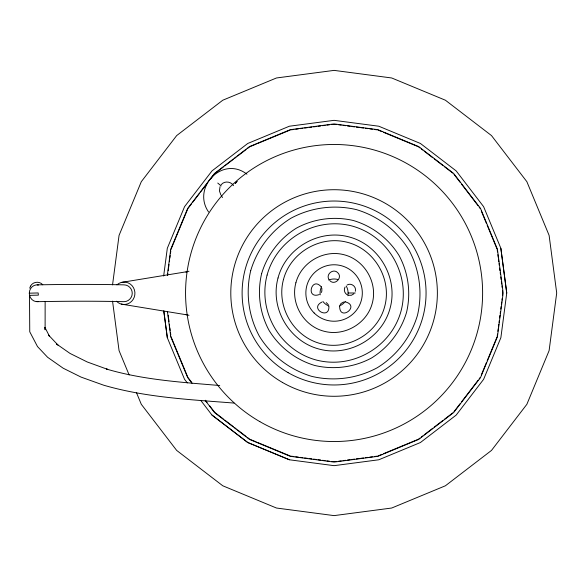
<?xml version="1.0" encoding="UTF-8"?>
<svg xmlns="http://www.w3.org/2000/svg" width="586" height="586" viewBox="0 0 586 586"><rect width="100%" height="100%" fill="white"/><g stroke="black" fill="none" stroke-linecap="round" stroke-linejoin="round"><path stroke-width="0.88" d="M112.541 284.899L119.061 235.382L141.299 181.697L176.672 135.586L222.783 100.213L276.467 77.975L334.086 70.386L391.704 77.975L445.397 100.213L491.5 135.586L526.873 181.697L549.111 235.382L556.7 293L549.111 350.618L526.873 404.303L491.5 450.414L445.397 485.787L391.704 508.025L334.086 515.614L276.467 508.025L222.783 485.787L176.672 450.414L141.299 404.303L136.435 392.561M163.655 276.021L167.303 248.31L184.553 206.668L211.993 170.907L247.753 143.467L289.396 126.217L334.086 120.335L378.776 126.217L420.418 143.467L456.179 170.907L483.618 206.668L500.869 248.31L506.758 293L500.869 337.69L483.618 379.332L456.179 415.093L420.418 442.533L378.776 459.783L334.086 465.665L289.396 459.783L247.753 442.533L211.993 415.093L201.042 400.765M167.347 275.134L170.753 249.233L187.652 208.455L214.52 173.434L249.541 146.566L290.319 129.667L334.086 123.91L377.853 129.667L418.631 146.566L453.652 173.434L480.527 208.455L497.419 249.233L503.176 293L497.419 336.767L480.527 377.545L453.652 412.566L418.631 439.434L377.853 456.333L334.086 462.09L290.319 456.333L249.541 439.434L214.52 412.566L205.195 400.414M167.618 275.164L167.852 273.384M168.204 270.71L168.438 268.923M168.673 267.143L169.024 264.469M169.383 261.788L169.618 260.008M169.852 258.221L170.204 255.547M170.438 253.767L170.79 251.094M339.653 305.973C339.272 322.285 360.925 305.665 345.066 301.812M355.336 291.301C356.757 286.722 351.168 282.43 347.117 284.994M497.265 335.8L497.499 334.02M497.851 331.339L498.203 328.665M498.444 326.885L498.796 324.212M499.03 322.425L499.265 320.645M499.616 317.964L499.968 315.29M500.202 313.51L500.437 311.723M500.788 309.049L501.14 306.375M501.374 304.595L501.726 301.915M501.96 300.135L502.195 298.347M502.546 295.674L502.546 290.326M30.443 286.525L30.501 286.158C32.801 281.595 39.54 280.884 42.793 284.803M220.05 186.634L219.42 190.89L220.885 194.992M29.71 288.158L30.501 286.158M171.024 249.306L187.886 208.594L191.717 203.598M321.289 292.531L321.846 291.176L321.846 288.275M345.059 287.045C343.543 289.638 344.509 293.22 347.117 294.707M481.318 374.915L486.483 362.448M487.171 360.793L497.148 336.694M192.816 202.17L199.387 193.607M200.478 192.179L207.048 183.616M210.337 179.338L214.718 173.632L223.281 167.061M340.21 304.617L341.103 303.453L343.616 302.002M454.003 411.658L460.025 403.805M461.673 401.666L478.095 380.263M479.187 378.834L480.286 377.406M221.12 184.81C224.189 180.642 230.935 181.338 233.543 185.645M224.702 165.963L233.265 159.392M234.693 158.301L236.121 157.202M237.55 156.11L246.113 149.54M247.541 148.441L249.68 146.8L256.324 144.046M353.885 293.813L351.366 295.263L348.465 295.263M419.92 438.101L418.492 439.2L383.596 453.652M421.349 437.01L422.777 435.911M424.205 434.819L432.761 428.249M434.189 427.15L442.752 420.58M444.181 419.488L452.744 412.918M257.986 143.358L290.392 129.938M319.231 294.582C305.335 299.461 311.693 275.742 321.289 286.92M322 302.039C308.719 308.412 329.984 320.689 328.863 306.002M377.78 456.062L381.933 454.34M121.295 282.437L187.425 271.611M291.286 129.821L293.96 129.469M295.747 129.235L298.421 128.883M300.2 128.649L302.874 128.29M304.661 128.056L307.335 127.704M309.122 127.47L311.796 127.118M313.576 126.884L316.25 126.532M318.037 126.298L320.71 125.946M322.498 125.712L325.171 125.36M326.951 125.126L329.625 124.774M331.412 124.54L336.76 124.54M336.76 461.46L331.412 461.46M338.547 461.226L341.22 460.874M343 460.64L345.681 460.288M347.461 460.054L350.135 459.702M351.922 459.468L354.596 459.116M356.376 458.882L359.057 458.53M360.837 458.296L363.51 457.944M365.298 457.71L367.971 457.351M369.751 457.117L372.432 456.765M374.212 456.531L376.886 456.179M37.16 284.862C66.108 284.32 95.086 284.181 124.034 284.862C128.488 284.803 132.253 288.788 132.246 293.19C132.311 297.593 128.62 301.644 124.159 301.68C95.137 300.999 66.086 301.138 37.065 301.68M29.3 293.19L38.149 292.949L38.376 295.132L29.556 295.366L29.3 293.19A8.409 7.808 88.5 0 1 38.515 285.008M348.106 293L355.211 293M219.735 385.522C181.733 382.277 143.196 379.911 106.447 369.041L107.714 369.4L87.241 361.972L70.049 353.439L56.49 343.96L57.963 345.037L48.396 334.899L49.568 336.452L44.88 327.325M234.012 403.065C190.333 399.615 145.973 397.528 103.693 385.207L81.095 377.113L63.193 368.22L47.605 357.277L37.497 346.56L29.754 331.779L29.505 295.534M338.547 124.774L341.22 125.126M343 125.36L345.681 125.712M347.461 125.946L350.135 126.298M351.922 126.532L354.596 126.884M356.376 127.118L359.057 127.47M360.837 127.704L363.51 128.056M365.298 128.29L367.971 128.649M369.751 128.883L372.432 129.235M374.212 129.469L376.886 129.821M291.286 456.179L293.96 456.531M295.747 456.765L298.421 457.117M300.2 457.351L302.874 457.71M304.661 457.944L307.335 458.296M309.122 458.53L311.796 458.882M313.576 459.116L316.25 459.468M318.037 459.702L320.71 460.054M322.498 460.288L325.171 460.64M326.951 460.874L329.625 461.226M121.295 304.105L187.425 314.938M377.78 129.938L381.933 131.66M383.596 132.348L418.492 146.8L419.92 147.899M256.324 441.954L249.68 439.2L247.541 437.559M257.986 442.642L290.392 456.062M289.403 459.754L247.768 442.503L212.015 415.071M246.94 174.189C222.541 155.341 191.556 187.454 208.587 212.015M421.349 148.991L422.777 150.089M424.205 151.181L432.761 157.751M434.189 158.85L442.752 165.42M444.181 166.512L452.744 173.082M329.83 280.657C334.731 285.939 343.052 277.625 337.763 272.724C333.5 268.066 325.545 274.167 328.944 279.493M326.255 302.596L328.307 304.647M223.281 418.939L214.718 412.368L209.788 405.952M224.702 420.037L233.265 426.608M234.693 427.699L236.121 428.798M237.55 429.89L246.113 436.46M217.758 183.052L221.156 185.945M454.003 174.342L460.025 182.195M461.673 184.334L478.095 205.737M479.187 207.166L480.286 208.594M191.717 382.402L187.886 377.406L171.024 336.694M205.408 400.238L207.048 402.384M192.04 383.266L187.652 377.545L170.753 336.767L167.464 311.759M187.322 382.892L184.553 379.332L167.303 337.69L163.772 310.873L167.34 337.683M221.354 195.731L222.497 197.526M481.318 211.085L486.483 223.552M487.171 225.207L497.148 249.306M129.132 374.945L119.061 350.618L112.541 301.101M500.84 248.318L506.722 293M497.265 250.2L497.499 251.98M497.851 254.661L498.203 257.335M498.444 259.115L498.796 261.788M499.03 263.575L499.265 265.355M499.616 268.036L499.968 270.71M500.202 272.49L500.437 274.277M500.788 276.951L501.14 279.625M501.374 281.405L501.726 284.085M501.96 285.865L502.195 287.653M168.204 315.29L168.438 317.077M168.673 318.857L169.024 321.531M169.383 324.212L169.618 325.992M169.852 327.779L170.204 330.453M170.438 332.233L170.79 334.906M44.866 327.742L45.115 329.815L45.137 301.592M346.223 285.99A14.02 14.02 0 0 1 347.835 295.74M345.205 301.534A14.02 14.02 0 0 1 339.448 305.951M328.724 305.951A14.02 14.02 0 0 1 322.967 301.534M320.19 294.831A14.02 14.02 0 0 1 321.516 286.796M328.724 280.049A14.02 14.02 0 0 1 337.712 279.456M38.42 301.57A8.409 7.808 88.5 0 1 29.549 295.366M116.951 284.84A11.215 10.834 90 0 1 132.084 285.697A11.215 10.834 90 0 1 131.586 301.372A11.215 10.834 90 0 1 116.438 301.204M189 315.312A22.429 21.667 -90 0 1 185.887 314.448M185.887 272.102A22.429 21.667 -90 0 1 189 271.237M250.713 270.659C245.453 292.824 248.515 316.11 259.334 336.159C271.289 355.548 289.924 369.847 311.745 376.373C333.91 381.632 357.196 378.571 377.245 367.752C396.634 355.797 410.933 337.17 417.459 315.341C422.718 293.176 419.657 269.89 408.838 249.841C396.883 230.452 378.256 216.153 356.427 209.627C334.262 204.368 310.976 207.429 290.927 218.248C271.538 230.203 257.239 248.83 250.713 270.659M261.634 273.589C257.071 292.846 259.73 313.078 269.128 330.504C279.522 347.351 295.71 359.775 314.675 365.452C333.932 370.015 354.164 367.356 371.59 357.958C388.437 347.564 400.861 331.376 406.538 312.411C411.101 293.154 408.442 272.922 399.044 255.496C388.65 238.649 372.462 226.225 353.497 220.548C334.24 215.985 314.008 218.644 296.582 228.042C279.734 238.436 267.311 254.624 261.634 273.589M267.099 275.054C257.496 311.364 279.881 350.15 316.14 359.987C352.45 369.59 391.236 347.205 401.073 310.946C410.676 274.636 388.291 235.85 352.032 226.013C315.722 216.41 276.936 238.795 267.099 275.054M278.028 277.976C269.802 307.936 289.008 341.206 319.062 349.058C349.022 357.284 382.292 338.078 390.144 308.024C398.377 278.064 379.164 244.794 349.11 236.942C319.158 228.716 285.88 247.922 278.028 277.976M283.492 279.441C276.065 306.478 293.403 336.51 320.527 343.601C347.564 351.021 377.596 333.683 384.687 306.559C392.107 279.522 374.769 249.49 347.645 242.399C320.608 234.979 290.575 252.317 283.492 279.441M295.893 282.767C290.29 303.174 303.38 325.845 323.853 331.193C344.26 336.796 366.931 323.706 372.278 303.233C377.882 282.826 364.8 260.155 344.319 254.807C323.911 249.204 301.241 262.294 295.893 282.767M237.008 181.521L235.257 183.469L237.008 181.521M259.825 421.627A148.529 148.529 0 0 0 482.615 293A148.529 148.529 0 0 0 259.825 164.373A148.529 148.529 0 0 0 259.825 421.627M282.445 382.446A103.282 103.282 0 0 0 437.368 293A103.282 103.282 0 0 0 282.445 203.554A103.282 103.282 0 0 0 282.445 382.446M288.1 372.652A91.973 91.973 0 0 0 426.059 293A91.973 91.973 0 0 0 288.1 213.348A91.973 91.973 0 0 0 288.1 372.652M314.125 312.961A28.231 28.231 0 0 0 361.357 300.303A28.231 28.231 0 0 0 326.783 265.729A28.231 28.231 0 0 0 314.125 312.961"/></g></svg>
